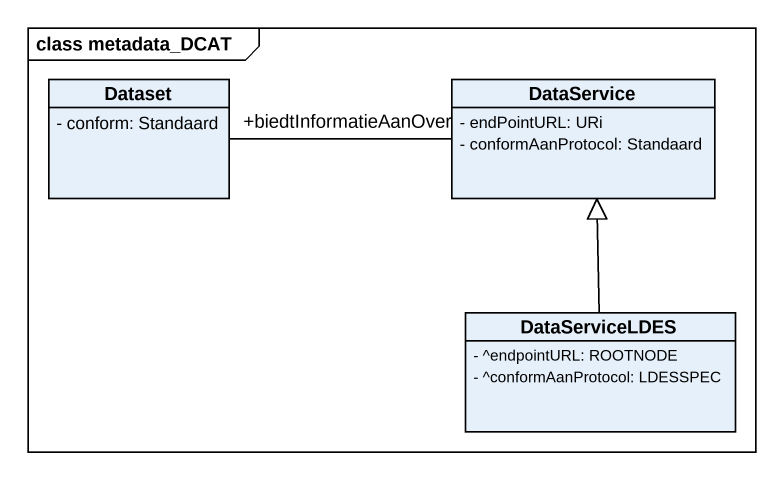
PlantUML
@startuml
mainframe class metadata_DCAT
hide circle
hide empty members
skinparam classAttributeIconSize 0
class Dataset {
  - conform: Standaard
}
class DataService {
  - endPointURL: URi
  - conformAanProtocol: Standaard
}
class DataServiceLDES {
  - ^endpointURL: ROOTNODE
  - ^conformAanProtocol: LDESSPEC
}
DataService -left- "+biedtInformatieAanOver" Dataset
DataServiceLDES -up-|> DataService
@enduml
